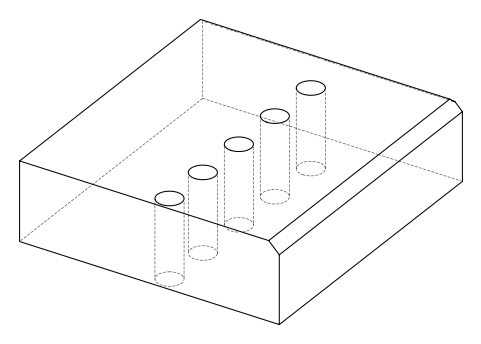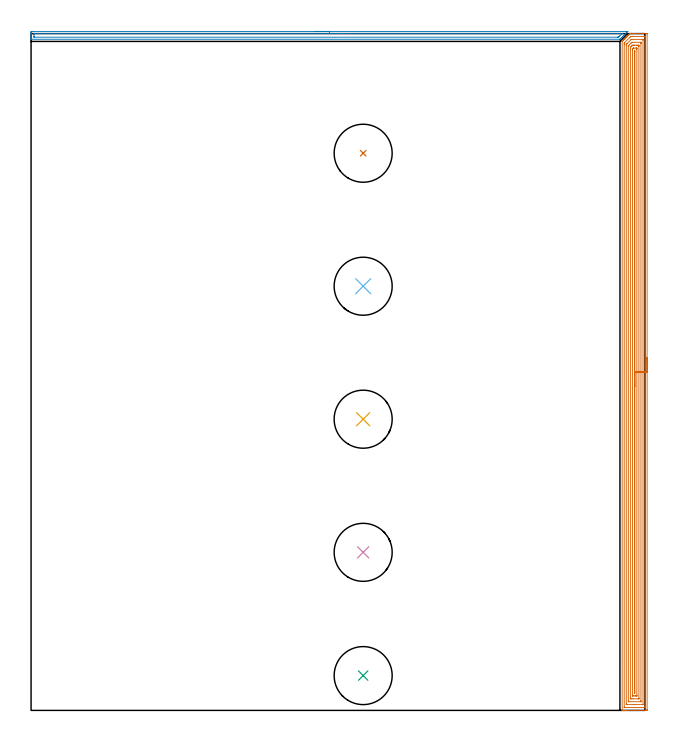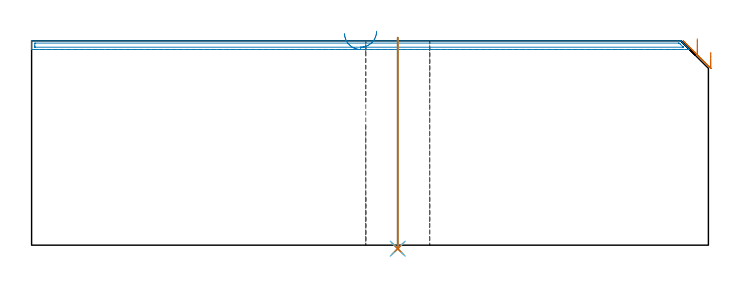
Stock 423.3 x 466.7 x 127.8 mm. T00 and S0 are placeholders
(PLAN: 7 operations, 1 tool changes, 35.7 min)
(1 AREA_MILL | FG_CHAMFER_SURFACE | UGT0205_001 | 26.28 min | 69031 mm3)
(2 AREA_MILL_1 | FG_CHAMFER_SURFACE_1 | UGT0205_001 | 6.74 min | 5941 mm3)
(3 INDEXABLE_INSERT_DRILL_THROUGH_HOLE_FROM_SOLID | STEP1HOLE | NXT0302_035 | 0.53 min | 160506 mm3)
(4 INDEXABLE_INSERT_DRILL_THROUGH_HOLE_FROM_SOLID_1 | STEP1HOLE_1 | NXT0302_035 | 0.53 min | 160505 mm3)
(5 INDEXABLE_INSERT_DRILL_THROUGH_HOLE_FROM_SOLID_2 | STEP1HOLE_2 | NXT0302_035 | 0.53 min | 160497 mm3)
(6 INDEXABLE_INSERT_DRILL_THROUGH_HOLE_FROM_SOLID_3 | STEP1HOLE_3 | NXT0302_035 | 0.53 min | 160516 mm3)
(7 INDEXABLE_INSERT_DRILL_THROUGH_HOLE_FROM_SOLID_4 | STEP1HOLE_4 | NXT0302_035 | 0.53 min | 160517 mm3)
(TOOL UGT0205_001 | Chamfer Mill 20 x 3 x 45 deg. | D20 FL50 Z2)
(TOOL NXT0302_035 | Index. Insert Drill 40mm [880-D4000L40-05] | D40 PA176 FL200 Z2)
(OP 1 AREA_MILL)
G17 G21 G94 G90
T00 M6
G54
G17 G0 G90 X424.8 Y243.35 S1061 M3
G43 Z137.8 H0
Z120.6
G94 G1 Y243.312 Z119.728 F250.
Y243.198 Z118.864
Y243.009 Z118.012
Y242.747 Z117.18
Y242.413 Z116.374
Y242.01 Z115.6
Y241.542 Z114.864
Y241.01 Z114.172
Y240.421 Z113.529
Y239.778 Z112.94
Y239.086 Z112.409
Y238.35 Z111.94
Y237.576 Z111.537
Y236.77 Z111.203
Y235.938 Z110.941
Y235.086 Z110.752
Y234.222 Z110.638
Y233.35 Z110.6
Y0.619
X424.796 Y0.306 Z110.602
X424.792 Y0.01 Z110.606
X424.491 Y0. Z110.906
X410.855 Z124.539
X410.307 Z125.09
X409.964 Z125.432
X409.416 Z125.98
X409.073 Z126.322
X408.049 Z127.351
X407.653 Z127.738
X407.603 Z127.787
X407.602 Y0.007 Z127.788
X407.6 Y0.172 Z127.8
X407.603 Y461.178 Z127.796
X407.602 Y461.223 Z127.795
X407.612 Y461.303 Z127.781
X407.644 Y461.345 Z127.75
X408.271 Y461.971 Z127.129
X408.509 Y462.21 Z126.889
X408.628 Y462.33 Z126.768
X408.979 Y462.679 Z126.421
X409.17 Y462.87 Z126.23
X409.402 Y463.103 Z125.996
X409.519 Y463.221 Z125.877
X409.862 Y463.562 Z125.538
X410.068 Y463.768 Z125.332
X410.296 Y463.997 Z125.102
X410.41 Y464.112 Z124.986
X410.745 Y464.445 Z124.655
X410.967 Y464.667 Z124.433
X411.189 Y464.89 Z124.209
X411.3 Y465.002 Z124.096
X411.865 Y465.565 Z123.534
X412.285 Y465.986 Z123.112
X412.764 Y466.464 Z122.636
X412.98 Y466.677 Z122.419
X413.008 Y466.697 Z122.389
X413.082 Y466.699 Z122.316
X413.117 Y466.7 Z122.282
X414.761 Z120.635
X415.309 Z120.087
X415.652 Z119.745
X416.2 Z119.194
X416.817 Z118.578
X424.217 Z111.18
X424.494 Y466.698 Z110.904
X424.792 Y466.69 Z110.606
X424.799 Y466.391 Z110.599
X424.8 Y233.35 Z110.6
X423.386 Z112.014
X423.385 Y2.346 Z112.015
X423.384 Y2.287 Z112.016
X423.379 Y2.169 Z112.021
X423.37 Y2.01 Z112.03
X423.327 Y2.008 Z112.073
X422.839 Y2.001 Z112.561
X409.964 Y2. Z125.436
X409.476 Y2.001 Z125.924
X409.073 Y2.008 Z126.327
X409.023 Y2.01 Z126.377
X409.017 Y2.228 Z126.383
X409.015 Y2.346 Z126.385
X409.018 Y458.99 Z126.382
X409.022 Y459.827 Z126.378
X409.024 Y459.877 Z126.376
X409.073 Y460.312 Z126.327
X409.274 Y460.519 Z126.126
X409.471 Y460.721 Z125.929
X413.044 Y464.294 Z122.356
X413.288 Y464.535 Z122.112
X413.369 Y464.612 Z122.031
X413.434 Y464.672 Z121.966
X413.528 Y464.69 Z121.872
X414.016 Y464.698 Z121.384
X414.418 Y464.699 Z120.982
X414.905 Y464.7 Z120.495
X422.436 Z112.964
X422.924 Y464.699 Z112.476
X423.327 Y464.692 Z112.073
X423.377 Y464.69 Z112.023
X423.383 Y464.472 Z112.017
X423.385 Y464.354 Z112.015
X423.386 Y233.35 Z112.014
X421.971 Z113.429
Y4.192
X421.97 Y4.085 Z113.43
X421.968 Y4.033 Z113.432
X421.966 Y4.014 Z113.434
X421.928 Y4.01 Z113.472
X421.735 Y4.001 Z113.665
X415.946 Y4. Z119.454
X410.855 Z124.545
X410.663 Y4.002 Z124.737
X410.536 Y4.005 Z124.864
X410.439 Y4.01 Z124.961
X410.435 Y4.051 Z124.965
X410.432 Y4.192 Z124.968
X410.429 Y4.62 Z124.971
X410.433 Y458.464 Z124.967
X410.436 Y458.934 Z124.964
X410.439 Y459.145 Z124.961
X410.45 Y459.239 Z124.95
X410.499 Y459.291 Z124.901
X410.855 Y459.655 Z124.545
X410.941 Y459.742 Z124.459
X413.708 Y462.508 Z121.692
X413.853 Y462.642 Z121.547
X413.909 Y462.69 Z121.491
X414.035 Y462.695 Z121.365
X414.227 Y462.699 Z121.173
X421.545 Y462.7 Z113.855
X421.737 Y462.698 Z113.663
X421.864 Y462.695 Z113.536
X421.961 Y462.69 Z113.439
X421.964 Y462.649 Z113.436
X421.968 Y462.508 Z113.432
X421.971 Y462.08 Z113.429
Y233.35
X420.557 Z114.843
Y6.873
X420.553 Y6.08 Z114.847
X420.55 Y6.026 Z114.85
X420.547 Y6.01 Z114.853
X420.524 Y6.008 Z114.876
X420.416 Y6.003 Z114.984
X420.198 Y6.001 Z115.202
X412.193 Z123.207
X411.982 Y6.003 Z123.418
X411.877 Y6.007 Z123.523
X411.854 Y6.01 Z123.546
X411.849 Y6.022 Z123.551
X411.848 Y6.061 Z123.552
X411.843 Y6.775 Z123.557
Y6.873
X411.847 Y457.94 Z123.553
X411.848 Y458.041 Z123.552
X411.851 Y458.139 Z123.549
X411.853 Y458.184 Z123.547
X411.884 Y458.223 Z123.516
X412.008 Y458.353 Z123.392
X412.165 Y458.514 Z123.235
X412.583 Y458.934 Z122.817
X413.476 Y459.827 Z121.924
X413.948 Y460.299 Z121.452
X414.106 Y460.455 Z121.294
X414.232 Y460.577 Z121.168
X414.317 Y460.657 Z121.083
X414.366 Y460.69 Z121.034
X414.418 Y460.697 Z120.982
X414.44 Y460.699 Z120.96
X420.207 Z115.193
X420.418 Y460.697 Z114.982
X420.523 Y460.693 Z114.877
X420.546 Y460.69 Z114.854
X420.551 Y460.678 Z114.85
X420.552 Y460.639 Z114.848
X420.557 Y459.925 Z114.843
Y459.827
Y233.35
X419.143 Z116.257
X419.142 Y8.389 Z116.258
X419.139 Y8.117 Z116.261
X419.136 Y8.04 Z116.264
X419.133 Y8.009 Z116.267
X419.118 Y8.007 Z116.282
X419.037 Y8.003 Z116.363
X418.872 Y8.001 Z116.528
X418.639 Y8. Z116.761
X415.076 Z120.324
X414.185 Z121.215
X413.528 Y8.003 Z121.872
X413.287 Y8.008 Z122.113
X413.263 Y8.02 Z122.137
X413.261 Y8.033 Z122.139
X413.258 Y8.659 Z122.142
X413.257 Y8.931 Z122.143
X413.261 Y456.254 Z122.139
X413.262 Y456.52 Z122.138
X413.267 Y457.147 Z122.133
X413.392 Y457.283 Z122.008
X413.528 Y457.425 Z121.872
X413.833 Y457.734 Z121.567
X414.139 Y458.041 Z121.261
X414.279 Y458.18 Z121.121
X414.418 Y458.317 Z120.982
X414.731 Y458.621 Z120.669
X414.818 Y458.69 Z120.582
X414.981 Y458.694 Z120.419
X415.309 Y458.698 Z120.091
X415.543 Y458.7 Z119.857
X416.2 Z119.2
X417.324 Z118.076
X418.215 Z117.185
X418.872 Y458.697 Z116.528
X419.113 Y458.692 Z116.287
X419.137 Y458.68 Z116.263
X419.139 Y458.667 Z116.261
X419.142 Y458.041 Z116.258
X419.143 Y457.769 Z116.257
Y233.35
X417.729 Z117.671
X417.728 Y10.446 Z117.672
X417.726 Y10.126 Z117.674
X417.724 Y10.047 Z117.676
X417.722 Y10.015 Z117.678
X417.683 Y10.01 Z117.717
X417.533 Y10.003 Z117.867
X417.091 Y10.001 Z118.309
X416.645 Y10. Z118.755
X415.754 Z119.646
X415.309 Y10.001 Z120.091
X414.86 Y10.003 Z120.54
X414.706 Y10.01 Z120.694
X414.678 Y10.017 Z120.722
X414.676 Y10.07 Z120.724
X414.673 Y10.191 Z120.727
X414.672 Y10.446 Z120.728
X414.671 Y11.086 Z120.729
X414.675 Y455.103 Z120.725
X414.676 Y455.36 Z120.724
X414.679 Y455.992 Z120.721
X414.682 Y456.12 Z120.718
X414.806 Y456.254 Z120.594
X415.057 Y456.507 Z120.343
X415.142 Y456.59 Z120.258
X415.211 Y456.653 Z120.189
X415.256 Y456.69 Z120.144
X415.309 Y456.692 Z120.091
X415.756 Y456.699 Z119.644
X417.091 Z118.309
X417.54 Y456.697 Z117.86
X417.694 Y456.69 Z117.706
X417.722 Y456.683 Z117.678
X417.724 Y456.63 Z117.676
X417.727 Y456.509 Z117.673
X417.728 Y456.254 Z117.672
X417.729 Y455.614 Z117.671
Y233.35
X416.315 Z119.085
Y13.011
X416.313 Y12.233 Z119.087
X416.312 Y12.121 Z119.088
X416.308 Y12.013 Z119.092
X416.2 Y12.007 Z119.2
X416.123 Z119.277
X416.1 Y12.009 Z119.3
X416.092 Y12.043 Z119.308
X416.089 Y12.118 Z119.311
X416.086 Y12.233 Z119.314
X416.089 Y453.685 Z119.311
X416.09 Y454.467 Z119.31
X416.092 Y454.576 Z119.308
X416.096 Y454.681 Z119.304
X416.2 Y454.69 Z119.2
X416.277 Y454.692 Z119.123
X416.3 Y454.691 Z119.1
X416.308 Y454.657 Z119.092
X416.311 Y454.582 Z119.089
X416.314 Y454.467 Z119.086
X416.315 Y233.35 Z119.085
Y232.478 Z119.123
Y231.614 Z119.237
Y230.762 Z119.426
Y229.93 Z119.688
Y229.124 Z120.022
Y228.35 Z120.425
Y227.614 Z120.894
Y226.922 Z121.425
Y226.279 Z122.014
Y225.69 Z122.657
Y225.158 Z123.35
Y224.69 Z124.085
Y224.287 Z124.859
Y223.953 Z125.665
Y223.691 Z126.497
Y223.502 Z127.349
Y223.388 Z128.214
Y223.35 Z129.085
G0 Z137.8
M5
M2
(OP 2 AREA_MILL_1)
G17 G21 G94 G90
T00 M6
G54
G17 G0 G90 X195.75 Y468.2 S1061 M3
G43 Z137.8 H0
Z132.4
G94 G1 X195.788 Z131.528 F250.
X195.902 Z130.663
X196.091 Z129.812
X196.353 Z128.98
X196.687 Z128.174
X197.09 Z127.4
X197.558 Z126.664
X198.09 Z125.972
X198.679 Z125.329
X199.322 Z124.74
X200.014 Z124.208
X200.75 Z123.74
X201.524 Z123.337
X202.33 Z123.003
X203.162 Z122.741
X204.013 Z122.552
X204.878 Z122.438
X205.75 Z122.4
X411.206
X411.472 Y468.195 Z122.405
X411.481 Y468.193 Z122.406
X411.472 Y468.172 Z122.428
X411.398 Y468.098 Z122.502
X411.012 Y467.71 Z122.886
X410.541 Y467.241 Z123.359
X410.128 Y466.826 Z123.77
X409.982 Y466.681 Z123.917
X409.685 Y466.385 Z124.215
X409.244 Y465.942 Z124.655
X408.77 Y465.469 Z125.13
X408.359 Y465.058 Z125.539
X407.856 Y464.555 Z126.044
X407.475 Y464.174 Z126.423
X407.301 Y464. Z126.599
X407.116 Y463.816 Z126.784
X406.591 Y463.29 Z127.308
X406.407 Y463.107 Z127.493
X406.311 Y463.011 Z127.589
X406.113 Y462.816 Z127.777
X406.095 Y462.804 Z127.789
X405.96 Y462.8 Z127.8
X0.177
X0.008 Y462.803 Z127.788
X0. Y462.819 Z127.772
Y463.188 Z127.411
Y463.472 Z127.127
Y464.174 Z126.421
Y465.409 Z125.188
Y465.942 Z124.652
Y466.56 Z124.036
Y466.826 Z123.769
Y467.444 Z123.152
X0.003 Y467.71 Z122.886
X0.009 Y468.191 Z122.405
X0.135 Y468.194 Z122.403
X0.624 Y468.2 Z122.4
X205.75
Y466.786 Z123.814
X407.342 Y466.785 Z123.815
X407.612 Y466.779 Z123.821
X407.58 Y466.741 Z123.859
X407.488 Y466.641 Z123.959
X407.395 Y466.546 Z124.054
X407.301 Y466.45 Z124.15
X405.908 Y465.058 Z125.542
X405.711 Y464.862 Z125.738
X405.513 Y464.665 Z125.935
X405.261 Y464.423 Z126.177
X405.041 Y464.221 Z126.379
X404.619 Y464.215 Z126.385
X404.578
X2.37
X2.014 Y464.221 Z126.379
X2.009 Y464.336 Z126.264
X2.002 Y464.579 Z126.021
X2. Y465.942 Z124.658
X2.001 Y466.349 Z124.251
X2.008 Y466.756 Z123.844
X2.01 Y466.779 Z123.821
X2.015 Y466.781 Z123.819
X2.039 Y466.784 Z123.816
X2.092 Y466.785 Z123.815
X2.199 Y466.786 Z123.814
X205.75
X206.622 Z123.852
X207.486 Z123.966
X208.338 Z124.155
X209.17 Z124.417
X209.976 Z124.751
X210.75 Z125.154
X211.486 Z125.623
X212.178 Z126.154
X212.821 Z126.743
X213.41 Z127.386
X213.941 Z128.078
X214.41 Z128.814
X214.813 Z129.588
X215.147 Z130.394
X215.409 Z131.226
X215.598 Z132.078
X215.712 Z132.943
X215.75 Z133.814
G0 Z137.8
M5
M2
(OP 3 INDEXABLE_INSERT_DRILL_THROUGH_HOLE_FROM_SOLID)
G17 G21 G94 G90
T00 M6
G54
G17 G0 G90 X229. Y24. S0 M3
G43 Z137.8 H1
G94 G81 G98 Z-2.198 F250. R129.8
G80
M5
M2
(OP 4 INDEXABLE_INSERT_DRILL_THROUGH_HOLE_FROM_SOLID_1)
G17 G21 G94 G90
T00 M6
G54
G17 G0 G90 X229. Y109. S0 M3
G43 Z137.8 H1
G94 G81 G98 Z-2.198 F250. R129.8
G80
M5
M2
(OP 5 INDEXABLE_INSERT_DRILL_THROUGH_HOLE_FROM_SOLID_2)
G17 G21 G94 G90
T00 M6
G54
G17 G0 G90 X229. Y200.8 S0 M3
G43 Z137.8 H1
G94 G81 G98 Z-2.198 F250. R129.8
G80
M5
M2
(OP 6 INDEXABLE_INSERT_DRILL_THROUGH_HOLE_FROM_SOLID_3)
G17 G21 G94 G90
T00 M6
G54
G17 G0 G90 X229. Y292.5 S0 M3
G43 Z137.8 H1
G94 G81 G98 Z-2.198 F250. R129.8
G80
M5
M2
(OP 7 INDEXABLE_INSERT_DRILL_THROUGH_HOLE_FROM_SOLID_4)
G17 G21 G94 G90
T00 M6
G54
G17 G0 G90 X229. Y384.2 S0 M3
G43 Z137.8 H1
G94 G81 G98 Z-2.198 F250. R129.8
G80
M5
M2
